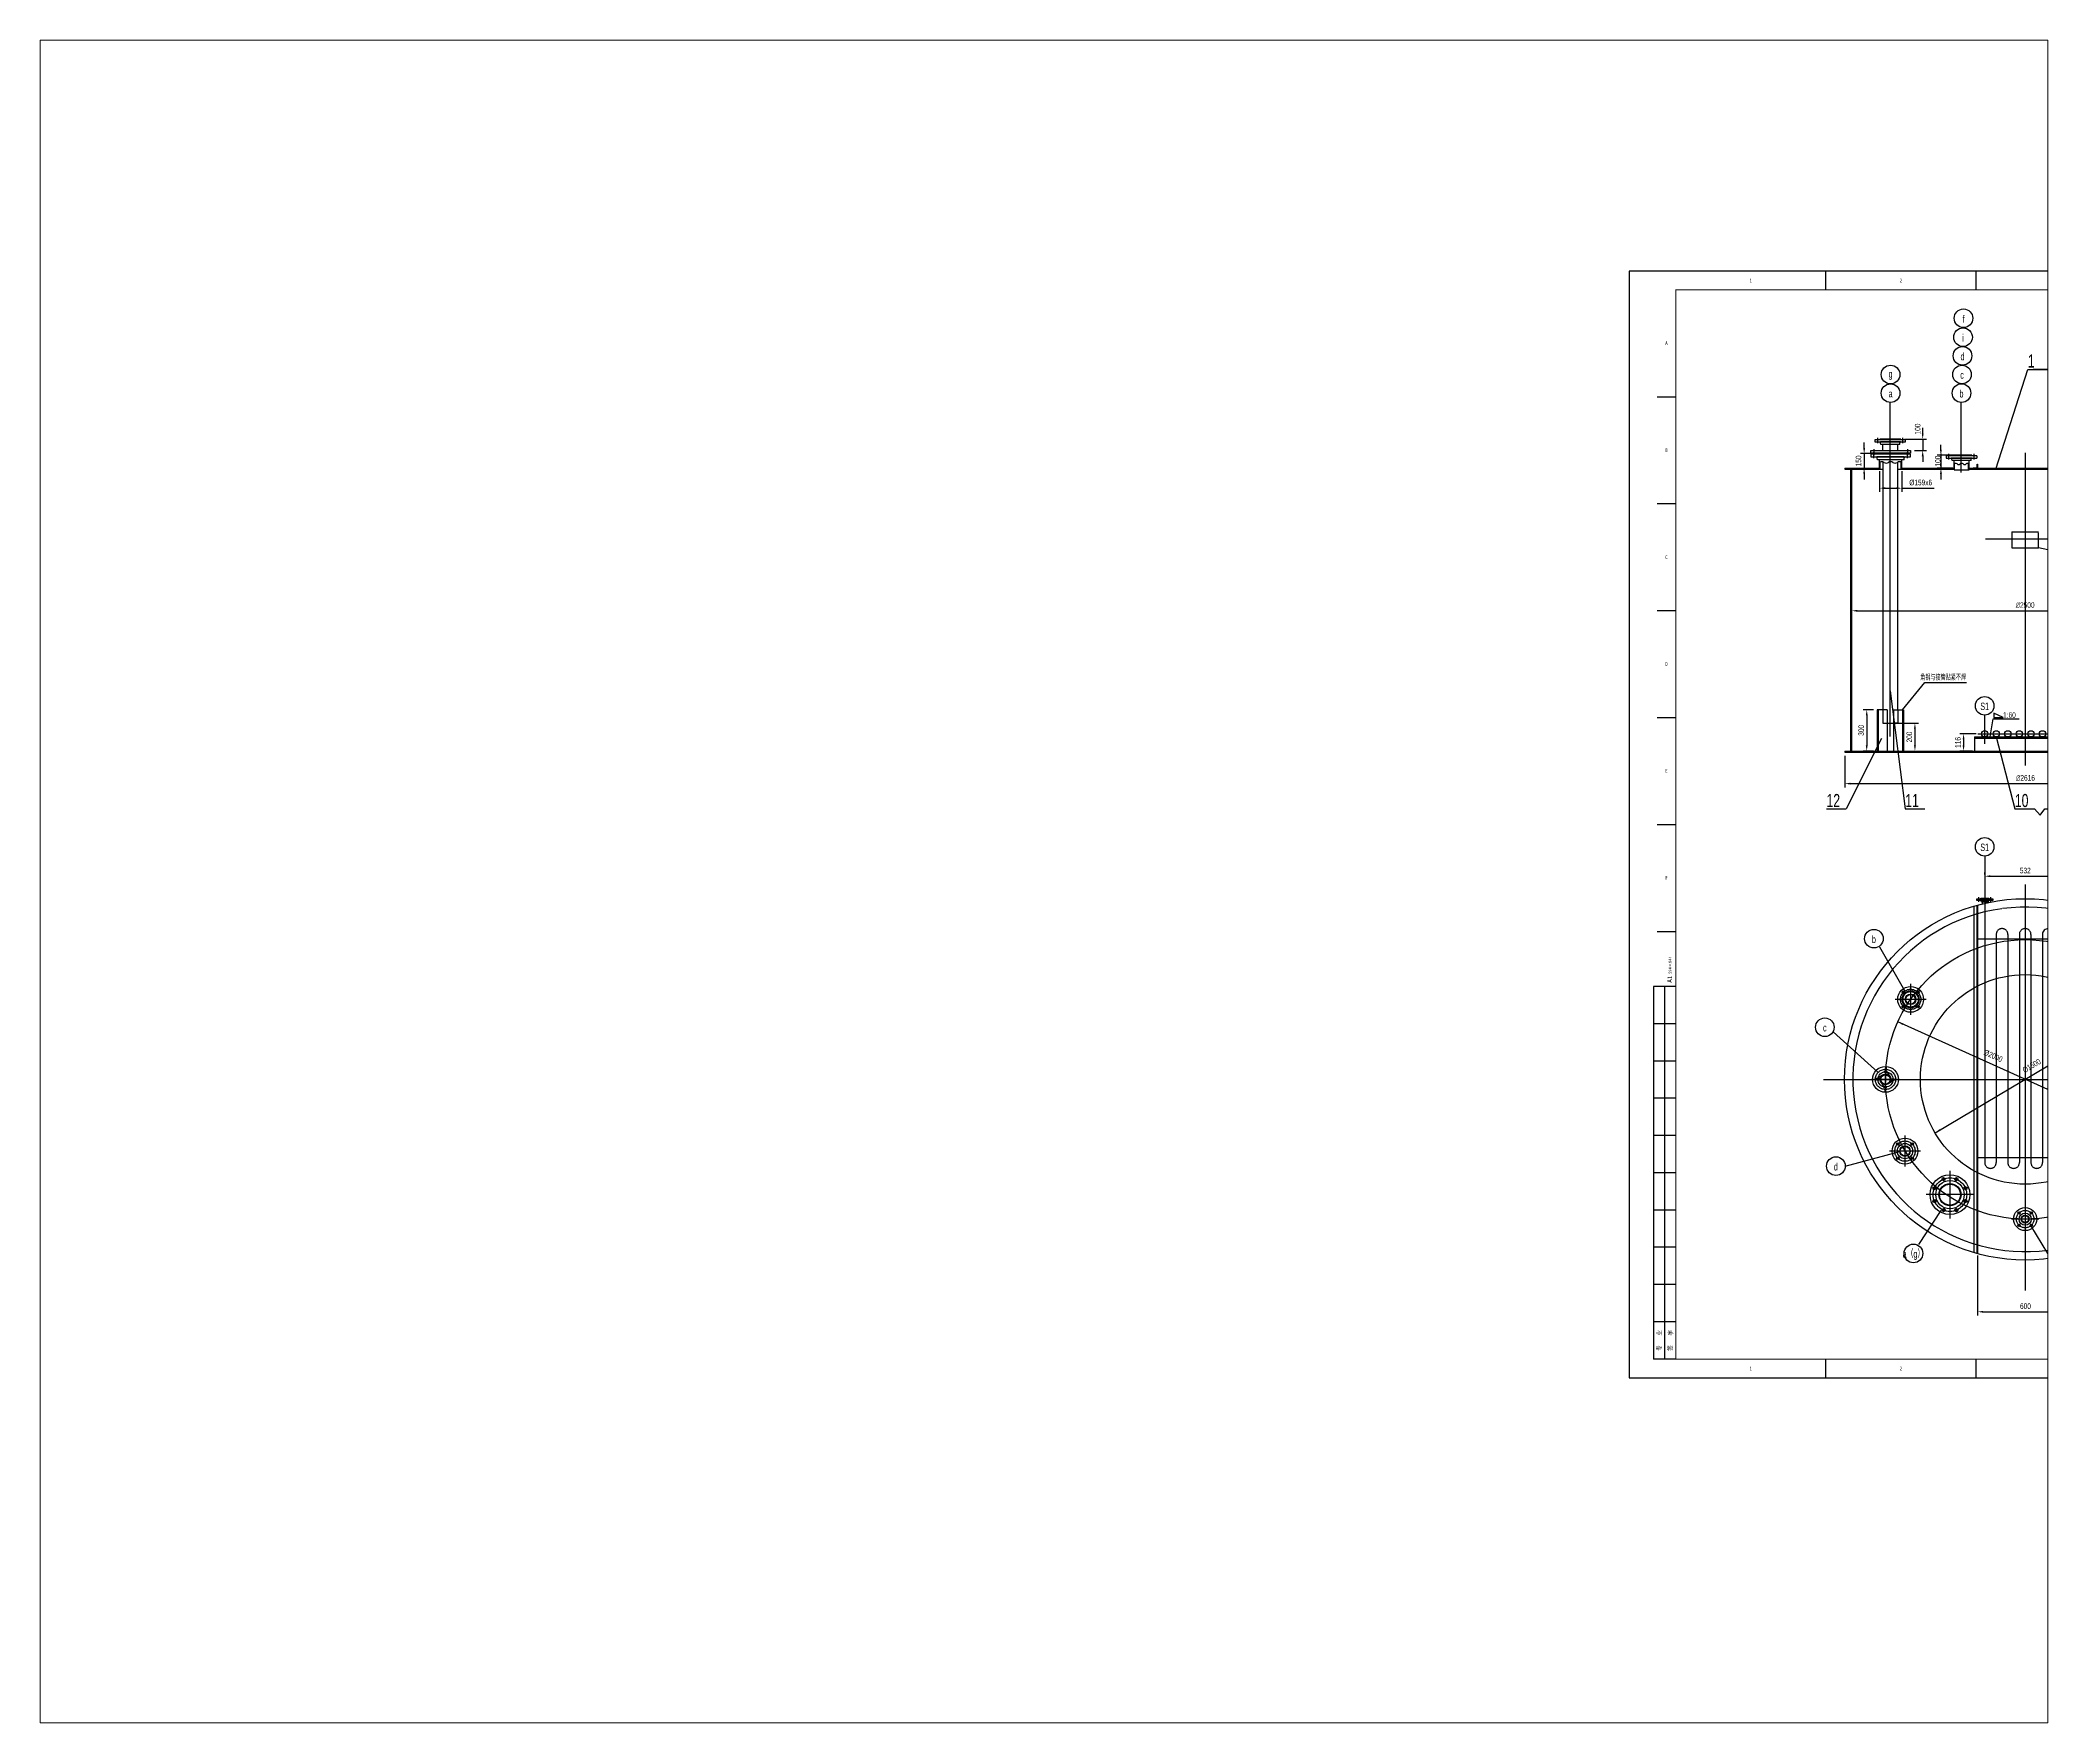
# Paper-space layout 'Layout1' of a CAD drawing. Extents: x 24 to 219, y 20 to 184.
# The model-space entities are those that its viewports show. They can reach past a viewport. Long polylines and large blocks are cut down to what shows.
import ezdxf
from ezdxf.enums import TextEntityAlignment as Align

# ---------------------------------------------------------------- set-up
doc = ezdxf.new("R2010")
doc.units = 0
doc.header["$LTSCALE"] = 40
doc.header["$MEASUREMENT"] = 0
doc.header["$PDMODE"] = 34
doc.header["$PDSIZE"] = 10
for name, pattern in [('DASHDOT-M', [36, 30, -3, 0, -3]), ('HIDDEN-M', [7, 5, -2]), ('PHANTOM', [23.5, 18, -1.5, 0.5, -1.5, 0.5, -1.5])]:
    doc.linetypes.add(name, pattern=pattern)
doc.layers.get('Defpoints').update_dxf_attribs({"linetype": 'CONTINUOUS'})
for name, color, linetype in [('DIM', 7, 'CONTINUOUS'), ('PHANTOM', 3, 'PHANTOM'), ('ZWHTK', 7, 'CONTINUOUS')]:
    doc.layers.add(name, color=color, linetype=linetype)
doc.styles.add('CHN_CWC', font='SimSun.ttf', dxfattribs={"width": 0.85})
doc.styles.add('HZ', font='ced.shx', dxfattribs={"width": 0.7, "bigfont": 'HZ'})
doc.dimstyles.new('standard$0', dxfattribs={"dimscale": 40, "dimtxt": 3, "dimasz": 3, "dimexe": 2, "dimexo": 1, "dimgap": 1.5, "dimtad": 1, "dimdec": 0, "dimdsep": 46, "dimtxsty": 'HZ', "dimcen": 0.5, "dimadec": 0, "dimazin": 0, "dimtm": 1e-09, "dimtfac": 0.5, "dimtdec": 0, "dimtmove": 0, "dimatfit": 3, "dimfxl": 0, "dimlwd": -1, "dimlwe": -1, "dimarcsym": 0})

# ---------------------------------------------------------------- blocks, each defined once
blk = doc.blocks.new('*D44')
at = {"layer": 'Defpoints', "color": 0}
for p in [(41419, 12193), (43163, 12193), (43163, 12192)]:
    blk.add_point(p, dxfattribs=at)
at = {"layer": 'DIM', "color": 0}
for p, q in [((41419, 12233), (41419, 12273)), ((41539, 12193), (43043, 12193)), ((43163, 12232), (43163, 12273))]:
    blk.add_line(p, q, dxfattribs=at)
for points in [[(41539, 12213), (41539, 12173), (41419, 12193)], [(43043, 12213), (43043, 12173), (43163, 12193)]]:
    blk.add_solid(points, dxfattribs=at)
at = {"layer": 'DIM', "color": 0, "insert": (42291, 12313), "char_height": 120, "attachment_point": 5, "style": 'HZ'}
blk.add_mtext('532', dxfattribs=at)
blk = doc.blocks.new('*D45')
at = {"layer": 'Defpoints', "color": 0}
for p in [(41274, 15250), (40966, 14881), (41198, 14881)]:
    blk.add_point(p, dxfattribs=at)
at = {"layer": 'DIM', "color": 0}
for p, q in [((41234, 15250), (40886, 15250)), ((40966, 15130), (40966, 15001)), ((41158, 14881), (40886, 14881))]:
    blk.add_line(p, q, dxfattribs=at)
for points in [[(40946, 15130), (40986, 15130), (40966, 15250)], [(40946, 15001), (40986, 15001), (40966, 14881)]]:
    blk.add_solid(points, dxfattribs=at)
at = {"layer": 'DIM', "color": 0, "insert": (40846, 15065), "char_height": 120, "attachment_point": 5, "rotation": 90, "style": 'HZ'}
blk.add_mtext('116', dxfattribs=at)
blk = doc.blocks.new('*D46')
at = {"layer": 'Defpoints', "color": 0}
for p in [(39163, 20929), (39640, 20929), (39640, 20524)]:
    blk.add_point(p, dxfattribs=at)
at = {"layer": 'DIM', "color": 0}
for p, q in [((39163, 20889), (39163, 20444)), ((39640, 20889), (39640, 20444)), ((39283, 20524), (39520, 20524)), ((39640, 20524), (40332, 20524))]:
    blk.add_line(p, q, dxfattribs=at)
for points in [[(39283, 20544), (39283, 20504), (39163, 20524)], [(39520, 20544), (39520, 20504), (39640, 20524)]]:
    blk.add_solid(points, dxfattribs=at)
at = {"layer": 'DIM', "color": 0, "insert": (40046, 20644), "char_height": 120, "attachment_point": 5, "style": 'HZ'}
blk.add_mtext('%%c159x6', dxfattribs=at)
blk = doc.blocks.new('*D51')
at = {"layer": 'Defpoints', "color": 0}
for p in [(41266, 4088), (43324, 4088), (43324, 2841)]:
    blk.add_point(p, dxfattribs=at)
at = {"layer": 'DIM', "color": 0}
for p, q in [((41266, 4048), (41266, 2761)), ((43324, 4048), (43324, 2761)), ((41386, 2841), (43204, 2841))]:
    blk.add_line(p, q, dxfattribs=at)
for points in [[(41386, 2861), (41386, 2821), (41266, 2841)], [(43204, 2861), (43204, 2821), (43324, 2841)]]:
    blk.add_solid(points, dxfattribs=at)
at = {"layer": 'DIM', "color": 0, "insert": (42295, 2961), "char_height": 120, "attachment_point": 5, "style": 'HZ'}
blk.add_mtext('600', dxfattribs=at)

msp = doc.modelspace()

# ---------------------------------------------------------------- linework, layer by layer
at = {"layer": 'DIM', "color": 7, "linetype": 'Continuous'}
for p, q in [((41658.7, 20929), (42346.1, 23075)), ((42346.1, 23075), (42766.1, 23075)), ((42879.3, 23075), (42459.3, 23075)), ((39695.8, 21577), (40168, 21577)), ((40088, 21697), (40088, 21817)), ((40088, 21577), (40088, 21331)), ((40088, 21577), (40088, 21331)), ((39016.6, 21265), (38750.7, 21265)), ((38830.7, 21385), (38830.7, 21505)), ((38830.7, 21265), (38830.7, 20953)), ((39908.6, 21331), (40168, 21331)), ((40088, 21211), (40088, 21091)), ((40737, 21232.3), (40398.9, 21231.7)), ((40478.6, 21336.6), (40478.4, 21456.6)), ((40478.9, 21259.1), (40479.5, 20951.8)), ((38830.7, 20833), (38830.7, 20713)), ((38869.3, 20953), (38910.7, 20953)), ((40737.6, 20952.4), (40399.5, 20951.7)), ((40479.7, 20831.8), (40479.9, 20711.8)), ((42574.5, 19252.6), (47384.1, 18176.5)), ((38562.5, 17825), (38562.5, 17811.2)), ((38682.5, 17891.2), (45894.5, 17891.2)), ((39392.3, 16170.3), (39714.7, 13638.1)), ((39657.6, 15767.9), (40137.2, 16354.1)), ((40137.2, 16354.1), (41028.8, 16354.1)), ((39028.7, 15767.9), (38806.7, 15767.9)), ((38886.7, 15647.9), (38886.7, 15001)), ((39201.1, 15151), (38442.3, 13638.1)), ((39554.3, 15481), (40001.2, 15481)), ((39921.2, 15361), (39921.2, 15001)), ((41667.5, 15182.7), (42067.3, 13638.1)), ((38415.9, 14777), (38415.9, 14099.8)), ((39028.7, 14881), (38806.7, 14881)), ((39634.3, 14881), (39879.1, 14881)), ((38535.9, 14179.8), (46056.5, 14179.8)), ((38022.3, 13638.1), (38442.3, 13638.1)), ((39714.7, 13638.1), (40134.7, 13638.1)), ((42067.3, 13638.1), (42487.3, 13638.1)), ((42714.3, 13638.1), (43134.3, 13638.1)), ((39162.8, 10679.2), (39697.3, 9737.5)), ((45022.6, 6595.6), (39554.5, 9065.4)), ((38164.3, 8852.1), (39134.7, 7980.7)), ((40354.3, 6681.1), (44222.8, 8979.9)), ((38424.3, 5968.7), (39598.8, 6280)), ((40006.7, 4284.2), (40484.8, 5015.1)), ((42938.9, 3822), (42408.4, 4696.3))]:
    msp.add_line(p, q, dxfattribs=at)
at = {"layer": 'DIM', "color": 1, "linetype": 'DASHDOT-M'}
for p, q in [((39392.3, 15190.7), (39392.3, 22356.3)), ((40917, 20861.9), (40915.5, 22372.5)), ((39122.3, 21487), (39122.3, 21607)), ((39662.3, 21487), (39662.3, 21607)), ((39041.1, 21364), (39041.1, 21232)), ((39041.1, 21166), (39041.1, 21298)), ((39761.1, 21364), (39761.1, 21232)), ((39761.1, 21166), (39761.1, 21298)), ((40652.5, 21140.3), (40652.5, 21260.3)), ((41192.5, 21140.3), (41192.5, 21260.3)), ((42288.5, 21279.4), (42288.5, 14568.7)), ((47478.3, 19430), (41434.3, 19430)), ((41419.2, 15037.9), (41419.2, 15650.9)), ((41274.4, 15249.7), (43373.4, 15249.7)), ((41419.2, 12624.3), (41419.2, 6044.2)), ((41295.6, 11646.1), (41295.6, 11742.1)), ((41550.6, 11646.1), (41550.6, 11742.1)), ((42288.5, 12016.4), (42288.5, 3300.6)), ((41245.7, 10849.1), (43365, 10849.1)), ((41667.5, 10944.1), (41667.5, 6044.2)), ((41915.8, 10944.1), (41915.8, 6044.2)), ((42164.1, 10944.1), (42164.1, 6044.2)), ((42412.3, 10944.1), (42412.3, 6044.2)), ((42660.6, 10944.1), (42660.6, 6044.2)), ((42908.9, 10944.1), (42908.9, 6044.2)), ((40161.8, 9549.1), (39495.8, 9549.1)), ((39697.9, 9680), (39652, 9725.8)), ((39828.8, 9882.1), (39828.8, 9216.1)), ((39959.6, 9680), (40005.5, 9725.8)), ((39697.9, 9418.2), (39652, 9372.4)), ((39959.6, 9418.2), (40005.5, 9372.4)), ((37961.4, 7830.5), (46646.8, 7830.5)), ((39566, 7830.5), (39011, 7830.5)), ((39128, 7861.8), (39226.1, 7925.9)), ((39257.2, 7670), (39193.1, 7768.1)), ((39301.3, 8107.7), (39275.7, 7553.3)), ((39319.8, 7991), (39383.9, 7892.9)), ((39449, 7799.2), (39350.9, 7735.1)), ((39577.1, 6421.7), (39531.3, 6467.5)), ((39708, 6623.8), (39708, 5957.8)), ((39838.9, 6421.7), (39884.7, 6467.5)), ((40041, 6290.8), (39375, 6290.8)), ((39577.1, 6159.9), (39531.3, 6114.1)), ((39838.9, 6159.9), (39884.7, 6114.1)), ((41245.7, 6152.8), (43365, 6152.8)), ((40551.4, 5651.6), (40521.1, 5724.8)), ((40674.1, 5868.6), (40674.1, 4842.6)), ((40796.7, 5651.6), (40827, 5724.8)), ((41187.1, 5355.6), (40161.1, 5355.6)), ((40378, 5478.2), (40304.9, 5508.5)), ((40378, 5233), (40304.9, 5202.7)), ((40970.1, 5478.2), (41043.2, 5508.5)), ((40970.1, 5233), (41043.2, 5202.7)), ((40551.4, 5059.6), (40521.1, 4986.4)), ((40796.7, 5059.6), (40827, 4986.4)), ((42585.5, 4830.5), (41991.5, 4830.5)), ((42178.8, 4940.1), (42133, 4986)), ((42288.5, 5127.5), (42288.5, 4533.5)), ((42398.2, 4940.1), (42444, 4986)), ((42178.8, 4720.8), (42133, 4675)), ((42398.2, 4720.8), (42444, 4675))]:
    msp.add_line(p, q, dxfattribs=at)
at = {"layer": 'DIM', "color": 4, "linetype": 'Continuous'}
for p, q in [((39722.3, 21563.5), (39062.3, 21563.5)), ((39062.3, 21563.5), (39062.3, 21517)), ((39615.8, 21577), (39168.8, 21577)), ((39168.8, 21577), (39168.8, 21563.5)), ((39615.8, 21563.5), (39615.8, 21577)), ((39722.3, 21517), (39722.3, 21563.5)), ((38973.6, 21331), (39828.6, 21331)), ((38973.6, 21278.5), (38973.6, 21331)), ((39392.3, 21278.5), (38973.6, 21278.5)), ((39828.6, 21251.5), (38973.6, 21251.5)), ((38973.6, 21251.5), (38973.6, 21199)), ((38973.6, 21199), (39828.6, 21199)), ((39062.3, 21517), (39722.3, 21517)), ((39096.6, 21265), (39096.6, 21278.5)), ((39705.6, 21265), (39096.6, 21265)), ((39096.6, 21265), (39096.6, 21251.5)), ((39230.3, 21265), (39096.6, 21265)), ((39693.6, 21199), (39108.6, 21199)), ((39115.6, 21133), (39110.9, 21177.6)), ((39686.7, 21133), (39115.6, 21133)), ((39162.6, 20929), (39162.6, 21133)), ((39602.3, 21517), (39182.3, 21517)), ((39187.9, 21463), (39184, 21500.9)), ((39596.6, 21463), (39187.9, 21463)), ((39230.3, 21331), (39230.3, 21463)), ((39230.3, 21265), (39242.3, 21265)), ((39230.3, 21265), (39242.3, 21265)), ((39828.6, 21278.5), (39392.3, 21278.5)), ((39554.3, 21331), (39554.3, 21463)), ((39705.6, 21265), (39554.3, 21265)), ((39596.6, 21463), (39600.6, 21500.9)), ((39639.6, 20929), (39639.6, 21133)), ((39686.7, 21133), (39691.4, 21177.6)), ((39705.6, 21278.5), (39705.6, 21265)), ((39705.6, 21251.5), (39705.6, 21265)), ((39828.6, 21331), (39828.6, 21278.5)), ((39828.6, 21199), (39828.6, 21251.5)), ((41252.5, 21216.8), (40592.5, 21216.8)), ((40592.5, 21216.8), (40592.5, 21170.3)), ((40592.5, 21170.3), (41252.5, 21170.3)), ((41146, 21230.3), (40699, 21230.3)), ((40699, 21230.3), (40699, 21216.8)), ((41132.5, 21170.3), (40712.5, 21170.3)), ((40718.1, 21116.3), (40714.1, 21154.2)), ((41126.8, 21116.3), (41130.8, 21154.2)), ((41146, 21216.8), (41146, 21230.3)), ((41250.9, 21216.8), (41250.9, 21170.3)), ((38415.9, 20953), (39162.6, 20953)), ((38415.9, 20953), (38415.9, 20929)), ((38415.9, 20953), (38415.9, 20953)), ((38415.9, 20929), (39230.3, 20929)), ((38538.5, 20929), (38538.5, 14881)), ((38562.5, 20929), (38562.5, 14881)), ((38562.5, 20929), (38562.5, 14881)), ((39176.1, 20929), (39176.1, 21085.1)), ((39230.3, 21089.8), (39230.3, 15767.9)), ((39554.3, 15767.9), (39554.3, 21083.5)), ((39554.3, 20929), (40760.5, 20929)), ((39626.1, 20929), (39626.1, 21085.1)), ((39639.6, 20953), (40760.5, 20953)), ((41126.8, 21116.3), (40718.1, 21116.3)), ((40760.5, 20918.3), (40760.5, 21116.3)), ((40760.5, 20918.3), (41084.5, 20918.3)), ((40772.5, 20918.3), (40772.5, 21049.2)), ((41072.5, 20918.3), (41072.5, 21049.2)), ((41084.5, 20918.3), (41084.5, 21116.3)), ((41084.5, 20953), (43726.2, 20953)), ((41084.5, 20929), (45316.2, 20929)), ((41260.5, 20952.9), (41172.3, 20952.9)), ((41172.3, 20952.9), (41172.3, 20952.9)), ((41175.7, 20953.4), (41175.7, 20957.8)), ((41263.9, 20953.4), (41175.7, 20953.4)), ((41180.1, 20962.2), (41250.7, 20962.2)), ((41255.1, 20966.6), (41255.1, 21037.1)), ((41259.5, 21041.6), (41263.9, 21041.6)), ((41263.9, 21041.6), (41263.9, 20953.4)), ((39322.7, 15767.9), (39108.7, 15767.9)), ((39108.7, 15767.9), (39108.7, 14880.8)), ((39322.7, 15767.9), (39322.7, 14884.7)), ((39461.8, 15767.9), (39461.8, 14884.7)), ((39461.8, 15767.9), (39675.9, 15767.9)), ((39675.9, 15767.9), (39675.9, 14880.8)), ((39322.7, 15481), (39554.3, 15481)), ((41197.8, 15182.7), (43379.3, 15182.7)), ((41197.8, 15182.7), (41197.8, 14881)), ((41197.8, 15153.9), (43379.3, 15153.9)), ((38415.9, 14881), (46176.5, 14881)), ((38415.9, 14881), (38415.9, 14857)), ((38415.9, 14857), (46176.5, 14857)), ((41250.6, 11706.1), (41595.6, 11706.1)), ((41250.6, 11670.1), (41250.6, 11706.1)), ((41595.6, 11670.1), (41250.6, 11670.1)), ((41337.6, 11718.1), (41508.6, 11718.1)), ((41337.6, 11706.1), (41337.6, 11718.1)), ((41345.1, 11670.1), (41501.1, 11670.1)), ((41347.6, 11646.1), (41346.2, 11659.3)), ((41347.6, 11646.1), (41498.6, 11646.1)), ((41375.1, 11601), (41375.1, 11646.1)), ((41471.1, 11623), (41471.1, 11646.1)), ((41498.6, 11646.1), (41500, 11659.3)), ((41508.6, 11718.1), (41508.6, 11706.1)), ((41595.6, 11706.1), (41595.6, 11670.1)), ((43326.4, 11706.1), (42981.4, 11706.1)), ((42981.4, 11706.1), (42981.4, 11670.1)), ((42981.4, 11670.1), (43326.4, 11670.1)), ((41188.4, 11550.8), (41188.4, 4110.1)), ((41253.3, 11569.4), (41253.3, 4091.5)), ((41266.3, 11573), (41266.3, 4088)), ((42288.5, 7830.5), (42288.5, 7830.5))]:
    msp.add_line(p, q, dxfattribs=at)
at = {"layer": 'DIM', "color": 6, "linetype": 'HIDDEN-M'}
for p, q in [((39132.4, 15767.9), (39132.4, 14880.8)), ((39230.3, 15767.9), (39230.3, 15481)), ((39554.3, 15767.9), (39554.3, 15481)), ((39652.1, 15767.9), (39652.1, 14880.8)), ((39230.3, 15481), (39322.7, 15481)), ((39554.3, 15481), (39461.8, 15481))]:
    msp.add_line(p, q, dxfattribs=at)
at = {"layer": 'DIM'}
for p, q in [((41538.2, 15182.7), (41598.1, 15573.4)), ((41598.1, 15573.4), (42158.6, 15573.4)), ((41615.8, 15696.7), (41615.8, 15598)), ((41813.2, 15598), (41615.8, 15696.7)), ((41615.8, 15598), (41813.2, 15598)), ((42487.3, 13638.1), (42608.1, 13505.8)), ((42608.1, 13505.8), (42714.3, 13638.1))]:
    msp.add_line(p, q, dxfattribs=at)
for centre in [(40964.7, 24172.1), (40954, 23764.8), (40943, 23364.9), (39397.7, 22963.8), (40932, 22965.1), (39397.7, 22563.8), (40921, 22565.2), (41419.2, 15850.9), (43163.3, 15850.8), (41419.2, 12824.3), (43163.3, 12824.2), (39039.9, 10851.4), (37986.4, 8949.6), (38224.3, 5968.7), (39889.4, 4093.3), (43058, 3670.2)]:
    msp.add_circle(centre, 200, dxfattribs=at)
at = {"layer": 'DIM', "color": 4, "linetype": 'Continuous'}
for centre, radius in [((41419.2, 15249.7), 67), ((41667.5, 15249.7), 67), ((41915.8, 15249.7), 67), ((42164.1, 15249.7), 67), ((42412.3, 15249.7), 67), ((42660.6, 15249.7), 67), ((42908.9, 15249.7), 67), ((42288.5, 7830.5), 3879.6), ((39828.8, 9549.1), 277.5), ((39828.8, 9549.1), 183), ((39675, 9702.9), 27), ((39828.8, 9549.1), 165), ((39828.8, 9549.1), 114), ((39828.8, 9549.1), 102), ((39982.6, 9702.9), 27), ((39675, 9395.3), 27), ((39982.6, 9395.3), 27), ((39288.5, 7830.5), 277.5), ((39125.1, 7834.9), 27), ((39288.5, 7830.5), 163.5), ((39288.5, 7830.5), 114), ((39288.5, 7830.5), 102), ((39293, 7993.9), 27), ((39452, 7826), 27), ((39284.1, 7667), 27), ((39708, 6290.8), 277.5), ((39554.2, 6444.6), 27), ((39861.8, 6444.6), 27), ((39554.2, 6137), 27), ((39708, 6290.8), 163.5), ((39708, 6290.8), 114), ((39708, 6290.8), 102), ((39861.8, 6137), 27), ((40674.1, 5355.6), 427.5), ((40674.1, 5355.6), 304.5), ((40536.3, 5688.2), 33), ((40811.8, 5688.2), 33), ((40341.5, 5493.4), 33), ((40341.5, 5217.8), 33), ((40674.1, 5355.6), 238.5), ((40674.1, 5355.6), 225), ((41006.6, 5493.4), 33), ((41006.6, 5217.8), 33), ((40536.3, 5023), 33), ((40811.8, 5023), 33), ((42288.5, 4830.5), 247.5), ((42155.9, 4963.1), 27), ((42288.5, 4830.5), 130.5), ((42288.5, 4830.5), 85.5), ((42288.5, 4830.5), 75), ((42421.1, 4963.1), 27), ((42155.9, 4697.9), 27), ((42421.1, 4697.9), 27)]:
    msp.add_circle(centre, radius, dxfattribs=at)
at = {"layer": 'DIM', "color": 1, "linetype": 'DASHDOT-M'}
for centre, radius in [((42288.5, 7830.5), 3000), ((42288.5, 7830.5), 2250), ((39828.8, 9549.1), 217.5), ((39288.5, 7830.5), 217.5), ((39708, 6290.8), 217.5), ((40674.1, 5355.6), 360), ((42288.5, 4830.5), 187.5)]:
    msp.add_circle(centre, radius, dxfattribs=at)
at = {"layer": 'DIM', "color": 4, "linetype": 'Continuous'}
for centre, radius, start, end in [((39087, 21175), 24, 6, 90), ((39166.1, 21499), 18, 6, 90), ((39618.5, 21499), 18, 90, 174), ((39715.2, 21175), 24, 90, 174), ((40696.2, 21152.3), 18, 6, 90), ((41148.7, 21152.3), 18, 90, 174), ((41180.1, 20957.8), 4.41, 90, 180), ((41250.7, 20966.6), 4.41, 270, 360), ((41259.5, 21037.1), 4.41, 90, 180), ((41334.3, 11658.1), 12, 6, 90), ((41511.9, 11658.1), 12, 90, 174)]:
    msp.add_arc(centre, radius, start, end, dxfattribs=at)
at = {"layer": 'DIM', "color": 7, "linetype": 'Continuous'}
for centre, radius, start, end in [((39210.3, 21005.5), 86.7, 56.60151, 123.39849), ((39305.7, 21150.2), 86.7, 236.60151, 303.39849), ((39401.1, 21005.5), 86.7, 56.60151, 123.39849), ((39496.5, 21150.2), 86.7, 236.60151, 303.39849), ((39591.9, 21005.5), 86.7, 56.60151, 123.39849), ((40792.9, 20994), 58.9, 56.60151, 123.39849), ((40857.7, 21092.3), 58.9, 236.60151, 303.39849), ((40922.5, 20994), 58.9, 56.60151, 123.39849), ((40987.3, 21092.3), 58.9, 236.60151, 303.39849), ((41052.1, 20994), 58.9, 56.60151, 123.39849)]:
    msp.add_arc(centre, radius, start, end, dxfattribs=at)
at = {"layer": 'DIM', "color": 6, "linetype": 'HIDDEN-M'}
msp.add_arc((42288.5, 7830.5), 3698.8, 97.73764, 97.57353, dxfattribs=at)
at = {"layer": 'DIM', "color": 1, "linetype": 'DASHDOT-M'}
for centre, start, end in [((41791.6, 10944.1), 0, 180), ((42288.2, 10944.1), 0, 180), ((42784.8, 10944.1), 0, 180), ((41543.4, 6044.2), 180, 0), ((42039.9, 6044.2), 180, 0), ((42536.5, 6044.2), 180, 0), ((43033, 6044.2), 180, 0)]:
    msp.add_arc(centre, 124.1, start, end, dxfattribs=at)
at = {"layer": 'DIM', "color": 7, "linetype": 'Continuous'}
for points in [[(40068, 21697), (40108, 21697), (40088, 21577)], [(38810.7, 21385), (38850.7, 21385), (38830.7, 21265)], [(40068, 21211), (40108, 21211), (40088, 21331)], [(40498.6, 21351.9), (40458.6, 21351.8), (40478.9, 21231.8)], [(38810.7, 20833), (38850.7, 20833), (38830.7, 20953)], [(40499.7, 20831.9), (40459.7, 20831.8), (40479.5, 20951.8)], [(38682.5, 17911.2), (38682.5, 17871.2), (38562.5, 17891.2)], [(38866.7, 15647.9), (38906.7, 15647.9), (38886.7, 15767.9)], [(39901.2, 15361), (39941.2, 15361), (39921.2, 15481)], [(38866.7, 15001), (38906.7, 15001), (38886.7, 14881)], [(39901.2, 15001), (39941.2, 15001), (39921.2, 14881)], [(38535.9, 14199.8), (38535.9, 14159.8), (38415.9, 14179.8)], [(39672.1, 9034.2), (39655.6, 8997.8), (39554.5, 9065.4)], [(40467.6, 6725.2), (40447.2, 6759.6), (40354.3, 6681.1)]]:
    msp.add_solid(points, dxfattribs=at)
at = {"layer": 'PHANTOM'}
for p, q in [((41998.9, 19584.2), (42574.5, 19584.2)), ((41998.9, 19584.2), (41998.9, 19242.6)), ((42574.5, 19242.6), (42574.5, 19567.9)), ((41998.9, 19242.6), (42574.5, 19242.6))]:
    msp.add_line(p, q, dxfattribs=at)
at = {"layer": 'ZWHTK'}
for p, q in [((38009.3, 24784.6), (38009.3, 25184.6)), ((41233.3, 24784.6), (41233.3, 25184.6)), ((34385.3, 22488.6), (34785.3, 22488.6)), ((34385.3, 20193), (34785.3, 20193)), ((34385.3, 17897), (34785.3, 17897)), ((34385.3, 15601), (34785.3, 15601)), ((34385.3, 13305), (34785.3, 13305)), ((34385.3, 11009), (34785.3, 11009)), ((34305.3, 9824.6), (34305.3, 1824.6)), ((34785.3, 9824.6), (34305.3, 9824.6)), ((34545.3, 9824.6), (34545.3, 1824.6)), ((34785.3, 9024.6), (34305.3, 9024.6)), ((34785.3, 8224.6), (34305.3, 8224.6)), ((34785.3, 7424.6), (34305.3, 7424.6)), ((34785.3, 6624.6), (34305.3, 6624.6)), ((34785.3, 5824.6), (34305.3, 5824.6)), ((34785.3, 5024.6), (34305.3, 5024.6)), ((34785.3, 4224.6), (34305.3, 4224.6)), ((34785.3, 3424.6), (34305.3, 3424.6)), ((34785.3, 2624.6), (34305.3, 2624.6)), ((34785.3, 1824.6), (34305.3, 1824.6)), ((38009.3, 1424.6), (38009.3, 1824.6)), ((41233.3, 1424.6), (41233.3, 1824.6))]:
    msp.add_line(p, q, dxfattribs=at)
msp.add_lwpolyline([(33785.3, 1424.6), (67425.3, 1424.6), (67425.3, 25184.6), (33785.3, 25184.6)], close=True, dxfattribs=at)
at = {"layer": 'ZWHTK', "const_width": 20}
msp.add_lwpolyline([(67025.3, 24784.6), (34785.3, 24784.6), (34785.3, 1824.6), (67025.3, 1824.6)], close=True, dxfattribs=at)

# ---------------------------------------------------------------- texts
at = {"layer": 'DIM', "style": 'HZ', "width": 0.7}
for s, p in [('f', (40964.7, 24161.3)), ('i', (40954, 23753.9)), ('d', (40943, 23354.1)), ('g', (39397.7, 22952.9)), ('c', (40932, 22954.2)), ('a', (39397.7, 22552.9)), ('b', (40921, 22554.4)), ('S1', (41419.2, 15840.1)), ('S1', (41419.2, 12813.4)), ('b', (39039.9, 10840.6)), ('c', (37986.4, 8938.8)), ('d', (38224.3, 5957.9)), ('a（g）', (39889.4, 4082.4))]:
    msp.add_text(s, height=160, dxfattribs=at).set_placement(p, align=Align.MIDDLE)
at = {"layer": 'DIM', "color": 2, "linetype": 'Continuous', "style": 'HZ', "width": 0.7}
for s, p in [('1', (42346.1, 23115)), ('12', (38022.3, 13678.1)), ('11', (39714.7, 13678.1)), ('10', (42067.3, 13678.1)), ('9', (42806.9, 13678.1))]:
    msp.add_text(s, height=280, dxfattribs=at).set_placement(p)
at = {"layer": 'DIM', "color": 7, "linetype": 'Continuous', "style": 'HZ', "width": 0.7}
for s, rotation, p in [('%%c2000', 335.69235, (41577.8, 8283.2)), ('%%c1500', 30.72065, (42458.4, 8071))]:
    msp.add_text(s, height=120, rotation=rotation, dxfattribs=at).set_placement(p, align=Align.CENTER)
at = {"layer": 'DIM', "color": 7, "linetype": 'Continuous', "char_height": 120, "style": 'HZ'}
for s, insert, attachment_point, rotation in [('\\A1;100', (39980.9, 21677.2), 4, 90), ('\\A1;150', (38710.7, 21109), 5, 90), ('\\A1;100', (40413.9, 21105.7), 5, 90.11197), ('\\A1;300', (38766.7, 15324.5), 5, 90), ('\\A1;200', (39801.2, 15181), 5, 90)]:
    msp.add_mtext(s, dxfattribs=dict(at, insert=insert, attachment_point=attachment_point, rotation=rotation))
at = {"layer": 'DIM', "color": 7, "linetype": 'Continuous', "char_height": 120, "attachment_point": 5, "style": 'HZ'}
for s, insert in [('\\A1;∅2500', (42288.5, 18011.2)), ('角钢与接管贴紧不焊', (40527.8, 16457.3)), ('1:60', (41950.7, 15652.4)), ('\\A1;∅2616', (42296.2, 14299.8))]:
    msp.add_mtext(s, dxfattribs=dict(at, insert=insert))
at = {"layer": 'ZWHTK', "style": 'CHN_CWC', "width": 0.8}
for s, p in [('1', (36397.3, 24984.6)), ('2', (39621.3, 24984.6)), ('3', (42845.3, 24984.6)), ('A', (34585.3, 23636.5)), ('B', (34585.3, 21340.8)), ('C', (34585.3, 19044.8)), ('D', (34585.3, 16748.8)), ('E', (34585.3, 14452.8)), ('F', (34585.3, 12156.8)), ('1', (36397.3, 1624.6)), ('2', (39621.3, 1624.6)), ('3', (42845.3, 1624.6))]:
    msp.add_text(s, height=80, dxfattribs=at).set_placement(p, align=Align.MIDDLE)
at = {"layer": 'ZWHTK', "style": 'CHN_CWC'}
msp.add_text('594×841', height=60, rotation=90, dxfattribs=at).set_placement((34711.1, 10096.4), align=Align.BOTTOM_LEFT)
msp.add_text('A1', height=100, rotation=90, dxfattribs=at).set_placement((34705.3, 9904.6))
at = {"layer": 'ZWHTK', "style": 'CHN_CWC', "width": 0.85}
for s, p in [('专   业', (34425.6, 2225)), ('签   字', (34665.3, 2225.2))]:
    msp.add_text(s, height=100, rotation=90, dxfattribs=at).set_placement(p, align=Align.MIDDLE)

# ---------------------------------------------------------------- dimensions: what is measured, and where the dimension line sits
at = {"layer": 'DIM'}
for base, p1, p2, text, picture, middle in [((39639.6, 20523.8), (39162.6, 20929), (39639.6, 20929), '%%c159x6', '*D46', (40045.6, 20643.8)), ((43163.1, 12193.5), (41419.2, 12193.5), (43163.1, 12192.4), '532', '*D44', (42291.1, 12313.5)), ((43323.7, 2841), (41266.3, 4088), (43323.7, 4088), '600', '*D51', (42295, 2961))]:
    dim = msp.add_linear_dim(base=base, p1=p1, p2=p2, text=text, dimstyle='standard$0', dxfattribs=at)
    dim.commit()
    dim.dimension.update_dxf_attribs({"geometry": picture, "text_midpoint": middle})
dim = msp.add_linear_dim(base=(40965.6, 14881), p1=(41274.4, 15249.7), p2=(41197.8, 14881), angle=90, text='116', dimstyle='standard$0', dxfattribs=at)
dim.commit()
dim.dimension.update_dxf_attribs({"geometry": '*D45', "text_midpoint": (40845.6, 15065.4)})

psp = doc.layouts.get("Layout1")

# ---------------------------------------------------------------- viewports
at = {"layer": 'DIM'}
psp.add_viewport(center=(121.91, 102.16), size=(195.05, 163.45), view_center_point=(21220, 12080), view_height=36128.0555, dxfattribs=at)

doc.saveas('drawing.dxf')
